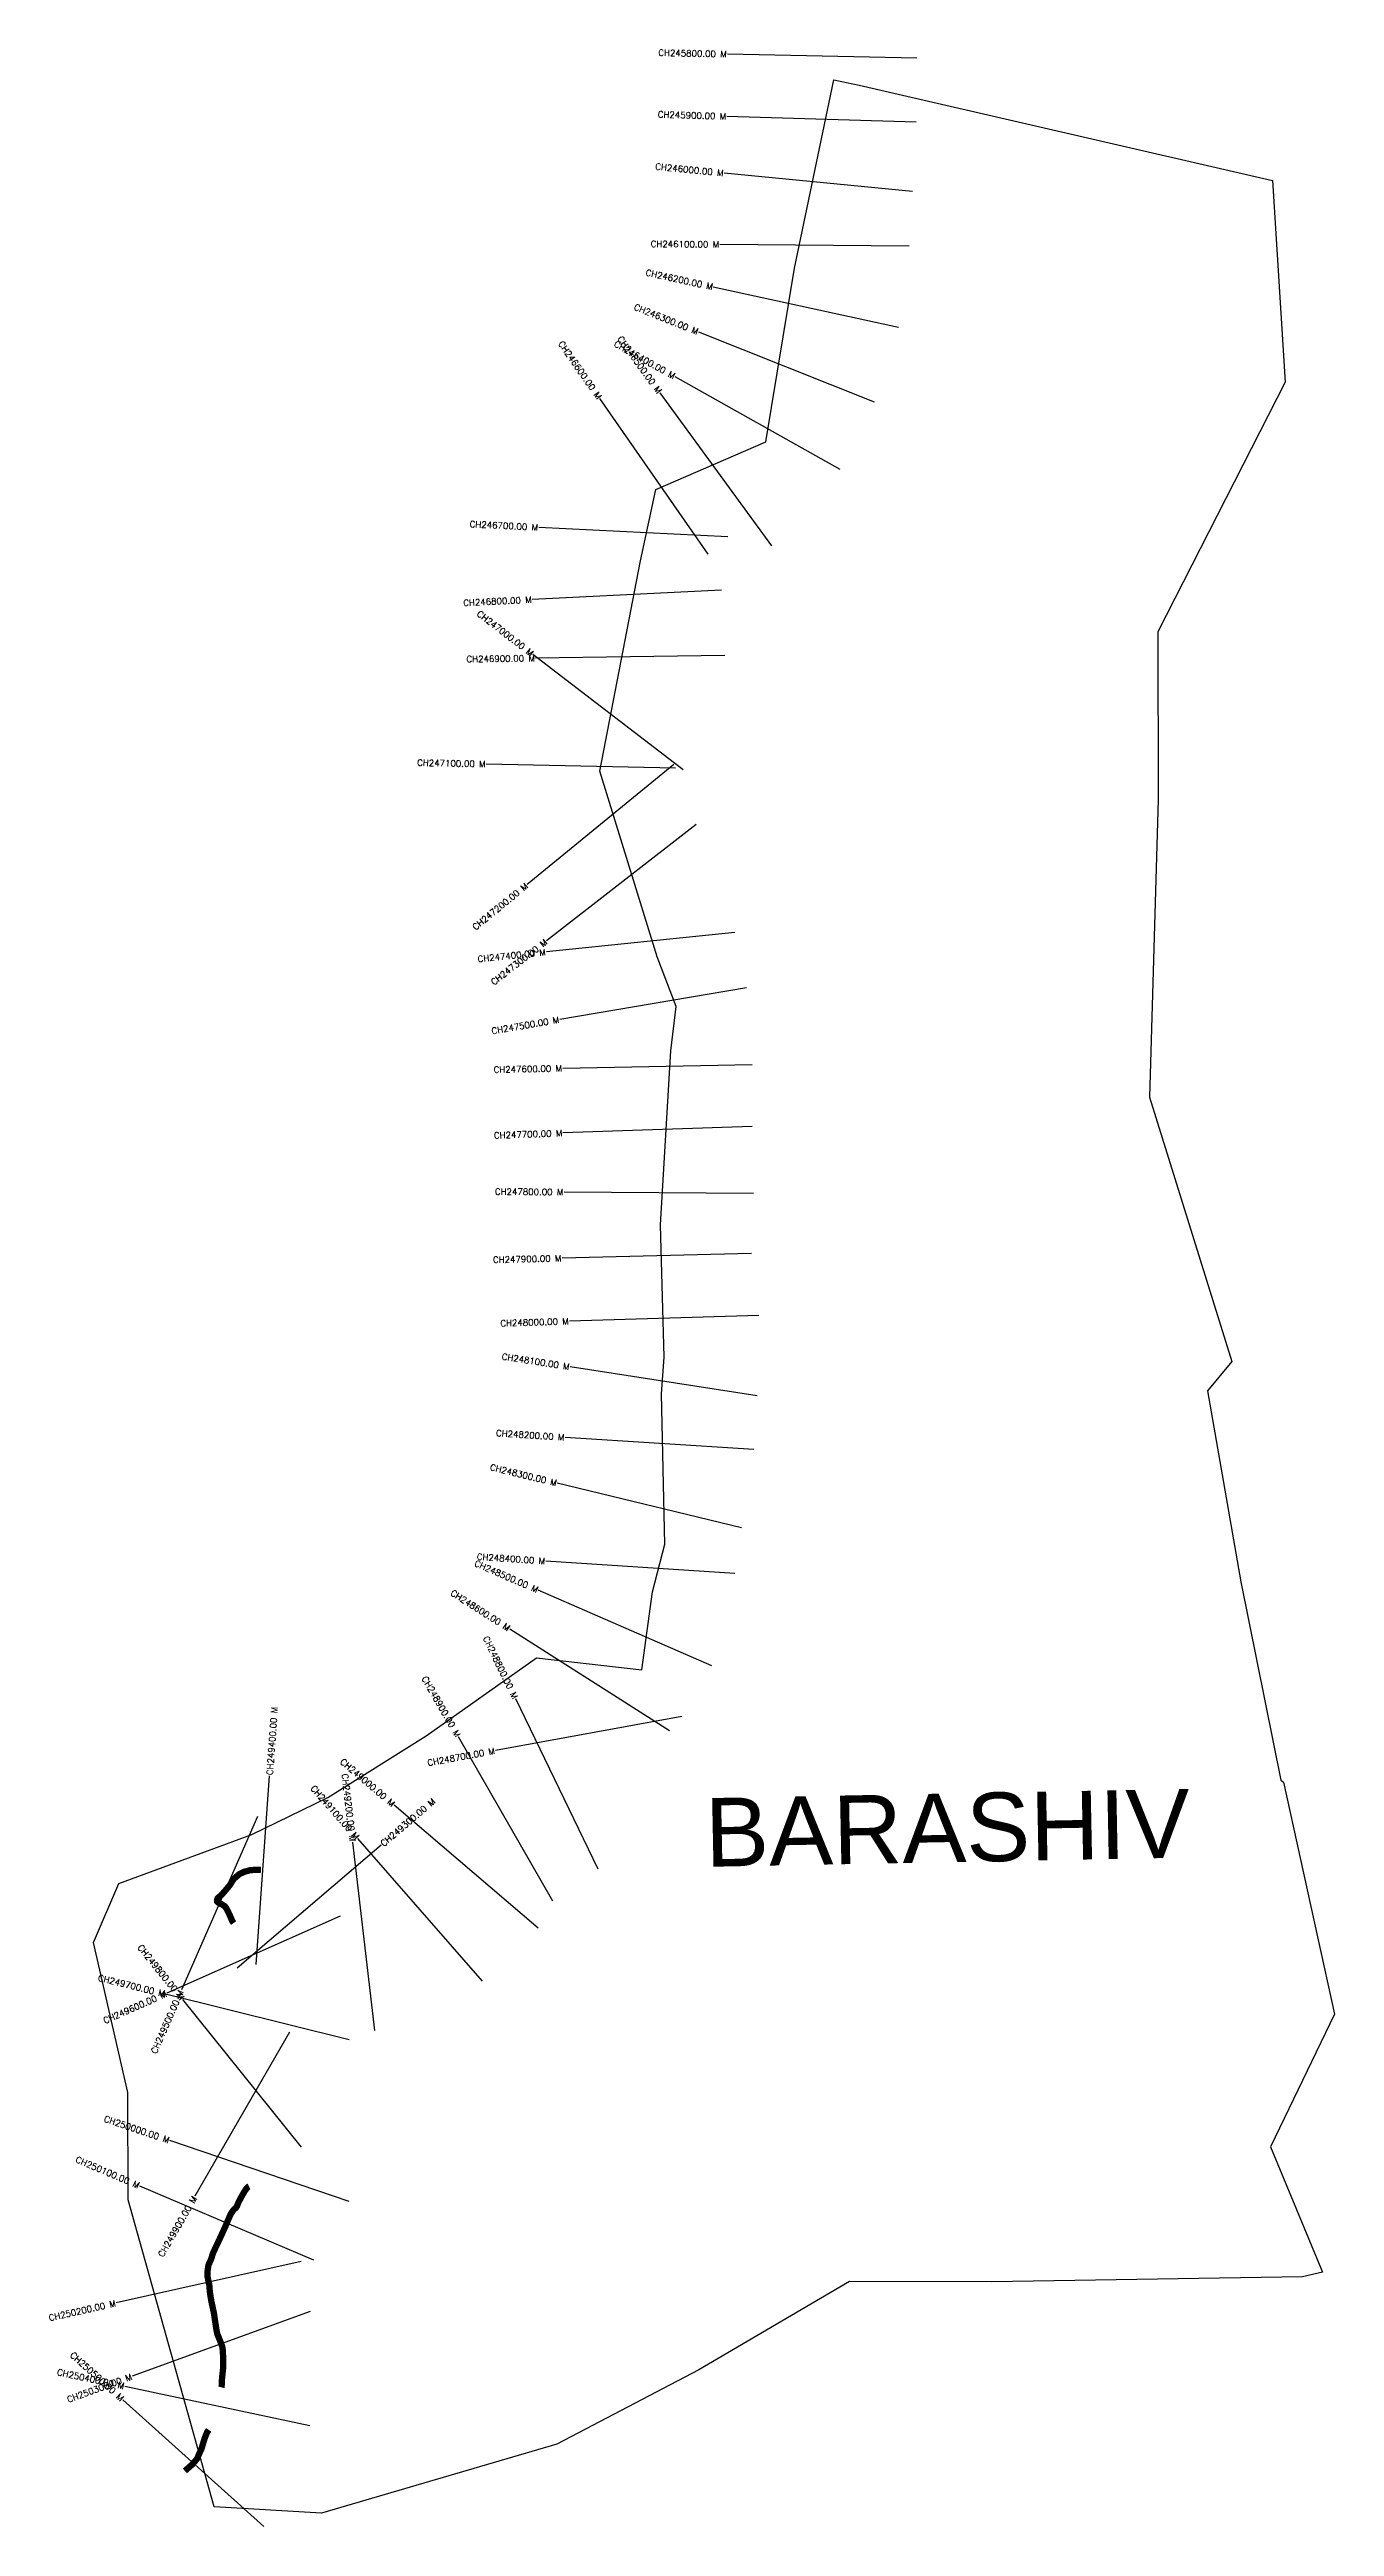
# Model space of a CAD drawing. Header units: metres. Extents: x 277526 to 279562, y 2042750 to 2046673.
import ezdxf
from ezdxf.enums import TextEntityAlignment as Align

# ---------------------------------------------------------------- set-up
doc = ezdxf.new("R2010")
doc.units = ezdxf.units.M
for name, color, linetype in [('CS', 134, 'Continuous'), ('CSMark', 6, 'Continuous'), ('UNPROTECTED', 10, 'Continuous'), ('village', 3, 'Continuous'), ('VILLAGE NAME', 250, 'Continuous')]:
    doc.layers.add(name, color=color, linetype=linetype)
doc.styles.get("Standard").update_dxf_attribs({"font": 'simplex.shx'})

msp = doc.modelspace()

# ---------------------------------------------------------------- linework, layer by layer
at = {"layer": 'CS'}
for p, q in [((278899.8, 2046659.4), (278599.9, 2046665.9)), ((278898.9, 2046558.1), (278599.1, 2046567.2)), ((278893.3, 2046448.2), (278594.7, 2046477.4)), ((278887.9, 2046361.9), (278587.9, 2046364.4)), ((278870.7, 2046232.9), (278577.6, 2046297)), ((278833, 2046114.4), (278554.4, 2046225.6)), ((278778.7, 2046007.9), (278517, 2046154.6)), ((278569.4, 2045874), (278398, 2046120.2)), ((278670.4, 2045887), (278493.5, 2046129.2)), ((278600.7, 2045901.3), (278301, 2045916.2)), ((278590.4, 2045817), (278290.8, 2045802)), ((278529.6, 2045532), (278291.8, 2045714.8)), ((278595.9, 2045713.3), (278296, 2045709.1)), ((278517.8, 2045534.7), (278217.9, 2045541.3)), ((278514.9, 2045540.9), (278282.7, 2045350.8)), ((278550.5, 2045445.5), (278313.5, 2045261.6)), ((278611.5, 2045274.6), (278313.1, 2045243.7)), ((278630, 2045186.9), (278334.3, 2045136.7)), ((278638.9, 2045065), (278339, 2045059.4)), ((278639.2, 2044967.4), (278339.4, 2044957)), ((278641.1, 2044861.1), (278341.1, 2044863.3)), ((278637.9, 2044766), (278338, 2044758.7)), ((278649.5, 2044668.1), (278349.6, 2044659)), ((278647.3, 2044540.7), (278350.8, 2044586.6)), ((278642, 2044455.6), (278342.7, 2044474.9)), ((278622.1, 2044331.5), (278330.5, 2044402.2)), ((278611.5, 2044259.2), (278312.2, 2044278.9)), ((278575.4, 2044112.8), (278300.4, 2044232.6)), ((278508.1, 2044009.9), (278255.2, 2044171.2)), ((278527.6, 2044032.6), (278232.5, 2043978.8)), ((278395.2, 2043790.7), (278264.6, 2044060.7)), ((278323.5, 2043740.4), (278174.1, 2044000.5)), ((277853.4, 2043639.7), (277874.7, 2043938.9)), ((277855.6, 2043874.4), (277735, 2043599.7)), ((278300.1, 2043697.5), (278071.9, 2043892.2)), ((278212, 2043613.4), (278014.5, 2043839.3)), ((277823.3, 2043634.6), (278051.7, 2043829.2)), ((278041.3, 2043535.5), (278006.6, 2043833.5)), ((278041.3, 2043535.5), (278006.6, 2043833.5)), ((277986.3, 2043716.4), (277712.1, 2043594.6)), ((278000.7, 2043520.7), (277709.6, 2043592.9)), ((277925.3, 2043350.6), (277737.3, 2043584.4)), ((277906.5, 2043532.5), (277756.5, 2043272.7)), ((278000.7, 2043264.6), (277716.6, 2043360.9)), ((277944.9, 2043171.4), (277668.9, 2043289)), ((277924.6, 2043169.6), (277631.9, 2043103.8)), ((277939, 2043090.4), (277657.1, 2042987.8)), ((277865.5, 2042749.7), (277642.3, 2042950.3)), ((277938.7, 2042908.9), (277645.3, 2042971.7))]:
    msp.add_line(p, q, dxfattribs=at)
at = {"layer": 'UNPROTECTED', "const_width": 10, "flags": 128}
for points in [[(277860.9, 2043789.6), (277850.8, 2043789.8), (277843.8, 2043789.2), (277834.5, 2043786.7), (277826.5, 2043782.8), (277818.1, 2043775.5), (277811.1, 2043764.8), (277804.6, 2043757.1), (277800, 2043751.8), (277796.1, 2043748.1), (277792.3, 2043744.5), (277791.4, 2043741.9), (277791.7, 2043739.5), (277793.3, 2043737.9), (277798, 2043735.8), (277803.7, 2043732.2), (277805.6, 2043729.7), (277808.7, 2043724.1), (277812.4, 2043716.1), (277815.7, 2043708.4), (277817.7, 2043705.5)], [(277842, 2043288.5), (277840.6, 2043287.8), (277838.3, 2043285.3), (277834.8, 2043280.2), (277829, 2043270), (277824.8, 2043261.8), (277823, 2043257), (277821.4, 2043254.5), (277818.7, 2043252.3), (277816.6, 2043249.9), (277813, 2043244.5), (277808.4, 2043233.8), (277804.3, 2043224.1), (277795.8, 2043205.6), (277785, 2043182.7), (277782.2, 2043173.4), (277777.8, 2043163.7), (277776.6, 2043155.4), (277776.3, 2043146.3), (277777.7, 2043139), (277779.2, 2043132.4), (277780, 2043121.6), (277782.4, 2043106.6), (277786.4, 2043088.4), (277789.1, 2043070.2), (277790.5, 2043061.1), (277792, 2043054.1), (277796, 2043044.7), (277799.8, 2043034.4), (277800.7, 2043027.5), (277801.2, 2043013.2), (277801, 2042999.6), (277799.4, 2042984.7), (277798.7, 2042971.3), (277798.4, 2042970.1)], [(277778.2, 2042902.7), (277775.7, 2042898.9), (277771.6, 2042888.7), (277766.9, 2042872.9), (277762.6, 2042863.6), (277760.3, 2042857.7), (277756.2, 2042852.6), (277751.4, 2042847.3), (277745.4, 2042842), (277740.5, 2042837.7)]]:
    msp.add_lwpolyline(points, dxfattribs=at)
at = {"layer": 'village', "color": 3}
for points in [[(278464.3, 2044106.4, 0), (278481.3, 2044230.2, 0), (278500.7, 2044305.9, 0), (278495.4, 2044543.6, 0), (278500, 2044601.8, 0), (278494, 2044811.5, 0), (278510.3, 2045087.3, 0), (278518.9, 2045157.6, 0), (278488.7, 2045236, 0), (278397.9, 2045530, 0), (278462.1, 2045863.4, 0), (278486.8, 2045976.4, 0), (278661, 2046051.9, 0), (278706.3, 2046326.7, 0), (278768.4, 2046625.2, 0), (278808.5, 2046616.8, 0), (279463.4, 2046465.7, 0), (279483.2, 2046146.5, 0)], [(279483.2, 2046146.5, 0), (279281.9, 2045751, 0), (279282.4, 2045485.5, 0)], [(279282.4, 2045485.5, 0), (279268.7, 2045013.6, 0), (279399.2, 2044595, 0), (279360.2, 2044548.7, 0), (279413.4, 2044246.3, 0), (279476.7, 2043931.7, 0), (279480.9, 2043928.5, 0), (279561.5, 2043561.2, 0)], [(279561.5, 2043561.2, 0), (279460.1, 2043351.3, 0), (279542.6, 2043152.3, 0), (279510.7, 2043144.9, 0), (279018.9, 2043137, 0), (278793.4, 2043138, 0), (278554.4, 2042998.1, 0), (278329.9, 2042880.2, 0), (277957.1, 2042770.8, 0), (277787.1, 2042780.6, 0), (277650.7, 2043267.2, 0), (277650, 2043437.1, 0), (277595.6, 2043674.9, 0), (277635.8, 2043768, 0), (277846.5, 2043845.8, 0), (277966.9, 2043904.5, 0), (278122.8, 2044001.9, 0), (278297.7, 2044125.4, 0), (278464.3, 2044106.4, 0)]]:
    msp.add_polyline3d(points, dxfattribs=at)

# ---------------------------------------------------------------- texts
at = {"layer": 'CSMark'}
for s, rotation, p in [('CH245800.00 M', 358.755, (278598.9, 2046665.9)), ('CH245900.00 M', 358.2669, (278598.1, 2046567.2)), ('CH246000.00 M', 354.4014, (278593.7, 2046477.5)), ('CH246100.00 M', 359.5219, (278586.9, 2046364.4)), ('CH246200.00 M', 347.6697, (278576.7, 2046297.2)), ('CH246300.00 M', 338.2345, (278553.4, 2046226)), ('CH246600.00 M', 304.8411, (278397.4, 2046121)), ('CH246400.00 M', 330.7383, (278516.1, 2046155.1)), ('CH246500.00 M', 306.1455, (278492.9, 2046130.1)), ('CH246700.00 M', 357.1475, (278300, 2045916.2)), ('CH246800.00 M', 2.8641, (278289.8, 2045802)), ('CH247000.00 M', 322.4481, (278291, 2045715.4)), ('CH246900.00 M', 0.803, (278295, 2045709.1)), ('CH247100.00 M', 358.7437, (278216.9, 2045541.3)), ('CH247200.00 M', 39.303, (278281.9, 2045350.2)), ('CH247400.00 M', 5.9074, (278312.1, 2045243.6)), ('CH247300.00 M', 37.8068, (278312.7, 2045261)), ('CH247500.00 M', 9.633, (278333.3, 2045136.6)), ('CH247600.00 M', 1.065, (278338, 2045059.4)), ('CH247700.00 M', 1.9939, (278338.4, 2044956.9)), ('CH247800.00 M', 359.5718, (278340.1, 2044863.4)), ('CH247900.00 M', 1.3931, (278337, 2044758.7)), ('CH248000.00 M', 1.7489, (278348.6, 2044658.9)), ('CH248100.00 M', 351.2042, (278349.8, 2044586.7)), ('CH248200.00 M', 356.3246, (278341.7, 2044474.9)), ('CH248300.00 M', 346.3638, (278329.6, 2044402.5)), ('CH248500.00 M', 336.4544, (278299.5, 2044233)), ('CH248400.00 M', 356.2406, (278311.2, 2044278.9)), ('CH248600.00 M', 327.4765, (278254.3, 2044171.7)), ('CH248800.00 M', 295.8206, (278264.1, 2044061.6)), ('CH248900.00 M', 299.8744, (278173.6, 2044001.4)), ('CH249000.00 M', 319.5356, (278071.1, 2043892.9)), ('CH248700.00 M', 10.332, (278231.5, 2043978.6)), ('CH249100.00 M', 311.1641, (278013.9, 2043840)), ('CH249200.00 M', 276.6523, (278006.5, 2043834.5)), ('CH249800.00 M', 308.8, (277736.7, 2043585.2)), ('CH249700.00 M', 346.0612, (277708.6, 2043593.2)), ('CH249600.00 M', 23.9373, (277711.1, 2043594.2)), ('CH249500.00 M', 66.2898, (277734.5, 2043598.8)), ('CH250000.00 M', 341.2776, (277715.6, 2043361.3)), ('CH250100.00 M', 336.9197, (277668, 2043289.4)), ('CH249900.00 M', 60.0092, (277756, 2043271.8)), ('CH250200.00 M', 12.6583, (277630.9, 2043103.6)), ('CH250500.00 M', 318.0529, (277641.6, 2042951)), ('CH250400.00 M', 347.9167, (277644.4, 2042971.9)), ('CH250300.00 M', 20.0129, (277656.2, 2042987.4))]:
    msp.add_text(s, height=10, rotation=rotation, dxfattribs=at).set_placement(p, align=Align.MIDDLE_RIGHT)
for s, rotation, p in [('CH249400.00 M', 85.9162, (277874.8, 2043939.9)), ('CH249300.00 M', 40.4252, (278052.4, 2043829.8))]:
    msp.add_text(s, height=10, rotation=rotation, dxfattribs=at).set_placement(p, align=Align.MIDDLE_LEFT)
at = {"layer": 'VILLAGE NAME', "insert": (278563.3, 2043903.3), "char_height": 108.748, "attachment_point": 1, "rotation": 1.1028}
msp.add_mtext_dynamic_manual_height_columns('{\\fArial|b0|i0|c0|p34;BARASHIV}', width=726.929, gutter_width=543.7, heights=[0], dxfattribs=at)

doc.saveas('drawing.dxf')
